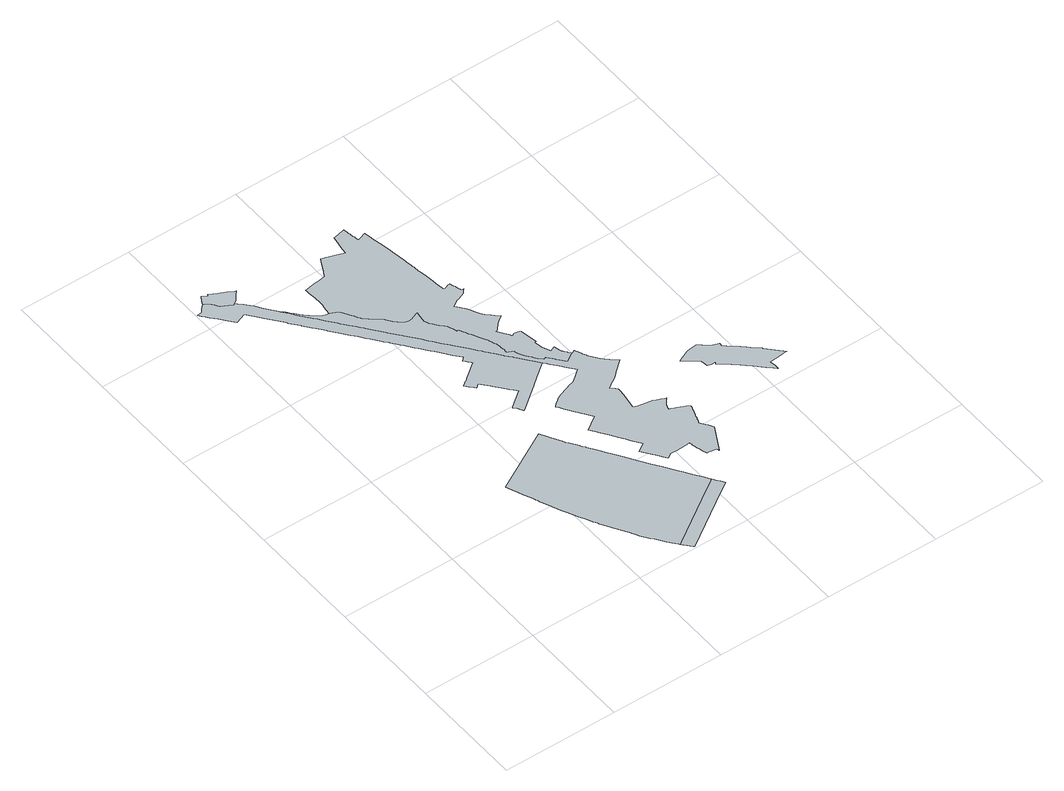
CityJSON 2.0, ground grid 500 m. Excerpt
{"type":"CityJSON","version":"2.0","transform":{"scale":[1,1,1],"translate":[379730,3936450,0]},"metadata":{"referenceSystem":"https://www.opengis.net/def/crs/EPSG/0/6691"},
"CityObjects":{
"object1":{"type":"GenericCityObject","attributes":{"class":"3","urbanPlanType":"21","prefecture":"13","city":"13100"},"geometry":[{"type":"MultiSurface","lod":"0","boundaries":[[[0,1,2,3,4,5,6,7,8,9,10,11,12,13,14,15,16,17,18,19,20,21,22,23,24,25,26,27,28,29]]]}]},
"object2":{"type":"GenericCityObject","attributes":{"class":"12","urbanPlanType":"21","prefecture":"13","city":"13100"},"geometry":[{"type":"MultiSurface","lod":"0","boundaries":[[[30,31,32,33,34,35,36,37,38,39,40,41,42,43,44,45,46,47,48,49,50,51,52,53,54,55,56,57,58,59,60,61,62,63,64,65,66,67,68,69,70,71,72,73,74,75,76,77,78,79,80,81,82,83,84,85,86,87,88,89,90,91,92,93,94,95,96]]]}]},
"object3":{"type":"GenericCityObject","attributes":{"class":"9","urbanPlanType":"21","prefecture":"13","city":"13100"},"geometry":[{"type":"MultiSurface","lod":"0","boundaries":[[[28,27,26,25,24,23,22,21,20,19,18,17,16,15,97,98,99,100,101,102,103,104,105,106,107,108,109,110,111,112,113,114,115,116,117,118,119,120,121,122,123,124,125,126,127,128,129,130,131,132,133,134,135,136,137,138,139,140,141,142,143,144,145,146,147,148,149,150,151,152,153,154,155,156,157,158,159,160,161,162,163,164,165,166,167,168,169,170,171,172,173,174,175,176,177,178,179,180,181,182,183,184,185,186,187,188,189,190,191,192,193,194,195,196,197,198,199,200,201,202,203,204,205,206,207,208,209,210,211,212,213,214,215,216,217,218,219,220,221,222,223,224,225,226,227,228,229,230,231,232,233,234,235,236,237,238,239,240,241,242,243,244,245,246,247,248,249,250,251,252,253,254,255,256,257,258,259,260,261,262,263,264,265,266,267,29]]]}]},
"object4":{"type":"GenericCityObject","attributes":{"class":"12","urbanPlanType":"21","prefecture":"13","city":"13100"},"geometry":[{"type":"MultiSurface","lod":"0","boundaries":[[[268,269,71,70,69,68,67,270,271,272,273,274,275,276,277,278]]]}]},
"object5":{"type":"GenericCityObject","attributes":{"class":"5","urbanPlanType":"21","prefecture":"13","city":"13100"},"geometry":[{"type":"MultiSurface","lod":"0","boundaries":[[[279,280,281,282,283,284,285,286,287,288,289,290,291,292,293,294,295,296,297,298,252,251,250,249,248,247,246,245,244,243,242,241,240,239,238,237,236,235,234,233,232,231,230,229,228,227,226,225,224,223,222,221,220,219,218,217,216,215,214,213,212,211,210,209,208,207,206,205,204,203,202,201,299,300,301,302,303,304,305,306,307,308,309,310,311,312,313,314,315,316,317,318,319,320,321,322,323,324,325,326,327,328,329,330,331,332,333,334,335,336,337,338,339,340,341,342,343,344,345,346,347,348,349,350,351,352,353,354,355,356,357,358,359,360,361,362,363,364,365,366,367,368,369,370,371,372,373,374,375,376,377,378,379,380,381,382,383,384,385,386,387,388,389,390,391,392,393,394,395,396,397,398,399,400,401,402,403,404,405,406,407,408,409,410,411,412,413,414,415,416,417,418,419,420,421,422,423,424,425,426,427,428,429,430,431,432,433,434,435,436,437,438,439,440,441,442,443,444,445,446,447,448,449,450,451,452,453,454,455,456,457,458,459,460,461,462,463,464,465,466,467,468,469,470,471,472,473,474,475,476,477,478,479,480,481,482,483,484,485,486,487,488,489,490,491,492,493,494,495,496,497,498,499,500,501,502,503,504,505,506,507,508,509,510,511,512,513,514,515,516,517,518,519,520,521,522,523,524,525,526,527,528,529,530,531,532,533,534,535,536,537,538,539,540,541,542,543,544,545,546,547,548,549,550,551,552,553,554,555,556,557,558,559,560,561,562,563,564,565,566,567,568,569,570,571,572,573,574,575,576,577,578,579,580,581,582,583,584,585,586,587,588,589,590,591,592,593,594,595,596,597,598,599,600,601,602,603,604,605,606,607,608,609,610,611,612,613,614,615,616,617,618,619,620,621,622,623,624,625,626,627,628,629,630,631,632,633,634,635,636,637,638,639,640,641,642,643,644,645,646,647,648,649,650,651,652,653,654,655,656,657,658,659,660,661,662,663,664,665,666,667,668,669,670]]]}]},
"object6":{"type":"GenericCityObject","attributes":{"class":"1","urbanPlanType":"21","prefecture":"13","city":"13100"},"geometry":[{"type":"MultiSurface","lod":"0","boundaries":[[[671,672,673,674,675,676,677,678,679,680,681,682,683,684,685,686,687,688,689,690,691,692,693,694,695,696,697,698,699,700,701,702,703,704,705,706,707,708,709,710,711,712,713,714,715,716,717,718,719,720,721,722,723,724,725,726,727,728,729,730,731,732,733,734,735,736,737,738,739,740,741,742,743,744,745,746,747,748,749,750,751,752,753,754,755,756,757,758,759,760,761,762,763,764,765,766,767,768,769,770,771,772,773,774,775,776,777,778,779,780,781,782,783,784,785,786,787,788,789,790,791,792,793,794,795,796,797,798,799,800,801,802,803,804,805,806,807,808,809,810,811,812,813,814,815,816,817,818,819,820,821,822,670,669,668,667,666,665,664,663,662,661,660,659,658,657,656,655,654,653,652,651,650,649,648,647,646,645,644,643,642,641,640,639,638,637,636,635,634,633,632,631,630,629,628,627,626,625,624,623,622,621,620,619,618,617,616,615,614,613,612,611,610,609,608,607,606,605,604,603,602,601,600,599,598,597,596,595,594,593,592,591,590,589,588,587,586,585,584,583,582,581,580,579,578,577,576,575,574,573,572,571,570,569,568,567,566,565,564,563,562,561,560,559,558,557,556,555,554,553,552,551,550,549,548,547,546,545,544,543,542,541,540,539,538]]]}]},
"object7":{"type":"GenericCityObject","attributes":{"class":"7","urbanPlanType":"21","prefecture":"13","city":"13100"},"geometry":[{"type":"MultiSurface","lod":"0","boundaries":[[[823,824,825,826,827,828,829,830,831,832,833,834,835,836,837,838,839,840,841,842,843,844,845,846,847,848,849,850,851,852,853,854,855,856,857,858,859,860,861,862,863,864,865,866,867,868,869,870,871,872]]]}]}
},
"vertices":[
[157,2053,0],[166,2058,0],[184,2080,0],[199,2097,0],[195,2099,0],[169,2113,0],[146,2125,0],[138,2129,0],[122,2137,0],[103,2146,0],[99,2139,0],[82,2151,0],[78,2154,0],[66,2134,0],[61,2125,0],[57,2118,0],[61,2115,0],[68,2111,0],[71,2109,0],[80,2102,0],[85,2097,0],[86,2095,0],[91,2087,0],[97,2078,0],[103,2071,0],[104,2070,0],[132,2054,0],[147,2046,0],[153,2050,0],[154,2051,0],
[666,798,0],[650,825,0],[386,678,0],[386,677,0],[391,666,0],[396,653,0],[406,629,0],[415,606,0],[424,585,0],[432,565,0],[435,559,0],[437,555,0],[443,540,0],[451,519,0],[462,495,0],[472,472,0],[478,458,0],[486,441,0],[496,419,0],[510,391,0],[523,366,0],[537,338,0],[546,323,0],[549,317,0],[564,292,0],[577,269,0],[593,242,0],[603,225,0],[611,212,0],[616,203,0],[621,195,0],[631,176,0],[655,142,0],[665,129,0],[693,91,0],[713,64,0],[721,54,0],[725,49,0],[735,58,0],[931,190,0],[1015,246,0],[1022,251,0],[1020,254,0],[1001,283,0],[980,314,0],[977,320,0],[961,344,0],[947,365,0],[921,403,0],[914,415,0],[893,445,0],[863,491,0],[852,508,0],[828,544,0],[802,585,0],[796,593,0],[776,623,0],[764,642,0],[749,665,0],[748,666,0],[739,679,0],[734,687,0],[711,721,0],[703,732,0],[696,745,0],[682,769,0],[669,792,0],
[56,2117,0],[48,2109,0],[40,2099,0],[39,2098,0],[36,2095,0],[29,2087,0],[27,2085,0],[24,2084,0],[11,2083,0],[9,2083,0],[8,2083,0],[7,2082,0],[17,2070,0],[27,2057,0],[36,2046,0],[57,2021,0],[81,1991,0],[103,1965,0],[122,1972,0],[149,1983,0],[191,1928,0],[192,1928,0],[196,1922,0],[248,1855,0],[252,1849,0],[252,1848,0],[253,1848,0],[253,1847,0],[260,1838,0],[283,1809,0],[285,1806,0],[309,1775,0],[313,1770,0],[344,1730,0],[347,1727,0],[366,1703,0],[372,1695,0],[400,1658,0],[402,1656,0],[418,1635,0],[437,1610,0],[441,1605,0],[475,1561,0],[479,1557,0],[479,1556,0],[492,1540,0],[495,1537,0],[497,1533,0],[500,1530,0],[513,1512,0],[517,1507,0],[527,1495,0],[552,1462,0],[556,1457,0],[590,1413,0],[593,1409,0],[628,1364,0],[631,1359,0],[641,1346,0],[666,1315,0],[668,1312,0],[653,1301,0],[662,1291,0],[667,1284,0],[672,1279,0],[676,1273,0],[679,1270,0],[670,1263,0],[664,1259,0],[652,1250,0],[635,1237,0],[632,1235,0],[608,1216,0],[600,1209,0],[595,1206,0],[578,1193,0],[591,1177,0],[597,1171,0],[609,1156,0],[624,1168,0],[627,1170,0],[642,1152,0],[658,1133,0],[663,1126,0],[677,1109,0],[698,1084,0],[703,1077,0],[714,1064,0],[727,1049,0],[725,1048,0],[658,996,0],[655,993,0],[668,978,0],[672,970,0],[679,957,0],[680,955,0],[686,959,0],[753,1011,0],[758,1015,0],[771,1025,0],[779,1031,0],[785,1036,0],[787,1038,0],[823,1066,0],[884,1114,0],[822,1191,0],[816,1200,0],[815,1201,0],[814,1202,0],[813,1203,0],[813,1204,0],[793,1228,0],[791,1232,0],[768,1261,0],[765,1265,0],[755,1277,0],[747,1289,0],[743,1294,0],[740,1298,0],[734,1305,0],[725,1317,0],[709,1338,0],[696,1354,0],[670,1388,0],[666,1393,0],[643,1422,0],[638,1428,0],[637,1430,0],[629,1441,0],[623,1448,0],[620,1452,0],[613,1461,0],[596,1485,0],[556,1537,0],[552,1542,0],[517,1586,0],[514,1591,0],[464,1653,0],[461,1658,0],[457,1662,0],[455,1665,0],[452,1669,0],[442,1682,0],[425,1703,0],[414,1717,0],[410,1722,0],[405,1729,0],[399,1738,0],[370,1775,0],[351,1800,0],[347,1804,0],[335,1820,0],[302,1862,0],[287,1884,0],[286,1885,0],[265,1912,0],[263,1914,0],[261,1917,0],[224,1965,0],[203,1996,0],[203,1997,0],[202,1998,0],[201,1999,0],[198,2002,0],[193,2007,0],[185,2017,0],[178,2024,0],[177,2025,0],[174,2028,0],[171,2031,0],[171,2032,0],
[1043,223,0],[1033,234,0],[726,48,0],[733,41,0],[734,39,0],[750,21,0],[759,11,0],[761,9,0],[962,144,0],[1047,201,0],[1054,206,0],
[400,1795,0],[390,1798,0],[383,1800,0],[380,1801,0],[376,1802,0],[373,1804,0],[365,1810,0],[363,1811,0],[358,1815,0],[346,1825,0],[337,1833,0],[330,1840,0],[321,1849,0],[311,1860,0],[299,1875,0],[295,1879,0],[287,1888,0],[283,1894,0],[278,1901,0],[273,1906,0],[890,1107,0],[903,1090,0],[908,1084,0],[912,1079,0],[920,1069,0],[948,1033,0],[963,1014,0],[968,1007,0],[937,982,0],[916,965,0],[895,960,0],[889,958,0],[880,954,0],[867,949,0],[848,942,0],[838,938,0],[823,931,0],[820,929,0],[812,923,0],[799,914,0],[786,900,0],[790,895,0],[803,875,0],[816,855,0],[821,848,0],[829,835,0],[839,821,0],[844,813,0],[853,799,0],[871,772,0],[845,755,0],[838,750,0],[827,743,0],[815,735,0],[811,732,0],[826,709,0],[838,691,0],[854,668,0],[870,643,0],[877,633,0],[893,609,0],[902,595,0],[911,581,0],[931,552,0],[925,548,0],[908,537,0],[898,530,0],[894,527,0],[910,506,0],[925,484,0],[931,476,0],[940,463,0],[949,451,0],[960,435,0],[972,443,0],[982,449,0],[999,448,0],[1010,448,0],[1020,449,0],[1026,449,0],[1035,449,0],[1049,450,0],[1059,450,0],[1072,451,0],[1072,447,0],[1072,446,0],[1073,441,0],[1073,437,0],[1076,422,0],[1078,412,0],[1081,402,0],[1085,388,0],[1091,370,0],[1098,370,0],[1112,368,0],[1116,367,0],[1133,363,0],[1135,352,0],[1195,462,0],[1184,478,0],[1184,479,0],[1181,483,0],[1180,484,0],[1179,485,0],[1178,487,0],[1177,489,0],[1175,491,0],[1175,492,0],[1161,513,0],[1161,514,0],[1164,522,0],[1164,523,0],[1165,526,0],[1166,528,0],[1166,529,0],[1167,531,0],[1167,532,0],[1168,535,0],[1169,535,0],[1172,544,0],[1172,546,0],[1174,552,0],[1176,556,0],[1176,558,0],[1178,562,0],[1178,563,0],[1180,567,0],[1180,568,0],[1180,569,0],[1182,573,0],[1182,574,0],[1182,576,0],[1183,576,0],[1185,583,0],[1185,584,0],[1187,588,0],[1187,589,0],[1187,590,0],[1189,594,0],[1189,595,0],[1190,598,0],[1191,602,0],[1190,603,0],[1185,606,0],[1184,606,0],[1182,607,0],[1178,610,0],[1174,611,0],[1173,612,0],[1169,613,0],[1168,614,0],[1163,616,0],[1162,616,0],[1161,617,0],[1160,617,0],[1159,618,0],[1157,619,0],[1153,621,0],[1152,621,0],[1151,622,0],[1144,625,0],[1138,628,0],[1129,631,0],[1129,632,0],[1124,634,0],[1121,634,0],[1121,635,0],[1119,635,0],[1118,635,0],[1118,636,0],[1117,636,0],[1114,637,0],[1115,643,0],[1116,645,0],[1116,646,0],[1117,650,0],[1118,653,0],[1118,654,0],[1123,666,0],[1128,672,0],[1129,672,0],[1131,675,0],[1131,676,0],[1132,677,0],[1135,680,0],[1136,681,0],[1136,682,0],[1138,683,0],[1140,686,0],[1143,689,0],[1130,693,0],[1130,694,0],[1124,696,0],[1110,702,0],[1107,703,0],[1093,709,0],[1084,711,0],[1029,721,0],[1028,722,0],[1025,723,0],[1024,723,0],[1019,725,0],[1015,727,0],[1018,755,0],[1020,763,0],[1020,768,0],[1021,772,0],[1023,790,0],[1025,799,0],[1026,810,0],[1027,814,0],[1027,823,0],[1028,836,0],[1023,839,0],[1020,843,0],[1015,847,0],[1001,858,0],[1004,860,0],[1012,864,0],[1017,868,0],[1022,871,0],[1032,878,0],[1038,881,0],[1052,890,0],[1070,907,0],[1072,908,0],[1123,951,0],[1105,966,0],[1104,966,0],[1104,967,0],[1092,977,0],[1092,978,0],[1091,978,0],[1091,979,0],[1080,990,0],[1079,991,0],[1068,1003,0],[1068,1004,0],[1067,1004,0],[1058,1017,0],[1057,1017,0],[1057,1018,0],[1048,1031,0],[1047,1032,0],[1047,1033,0],[1039,1046,0],[1039,1047,0],[1038,1047,0],[1038,1048,0],[1031,1062,0],[1030,1062,0],[1030,1063,0],[1024,1078,0],[1023,1078,0],[1023,1079,0],[1023,1080,0],[1018,1093,0],[1015,1092,0],[1008,1088,0],[1005,1087,0],[1003,1086,0],[999,1084,0],[983,1075,0],[977,1071,0],[963,1063,0],[943,1088,0],[935,1098,0],[932,1102,0],[926,1109,0],[911,1128,0],[903,1124,0],[902,1123,0],[901,1123,0],[899,1126,0],[897,1128,0],[894,1131,0],[888,1135,0],[884,1139,0],[882,1142,0],[878,1147,0],[876,1151,0],[872,1157,0],[870,1161,0],[867,1166,0],[862,1172,0],[856,1180,0],[853,1183,0],[851,1186,0],[849,1191,0],[846,1197,0],[841,1208,0],[838,1216,0],[836,1222,0],[835,1223,0],[831,1229,0],[819,1234,0],[808,1239,0],[809,1240,0],[810,1242,0],[810,1247,0],[811,1254,0],[810,1256,0],[809,1263,0],[808,1267,0],[808,1268,0],[808,1270,0],[808,1274,0],[808,1278,0],[807,1287,0],[805,1295,0],[804,1298,0],[800,1305,0],[798,1313,0],[793,1324,0],[795,1326,0],[785,1344,0],[782,1350,0],[773,1367,0],[771,1371,0],[761,1390,0],[754,1401,0],[749,1412,0],[748,1414,0],[738,1433,0],[734,1438,0],[729,1435,0],[726,1447,0],[725,1450,0],[724,1452,0],[724,1454,0],[719,1466,0],[715,1473,0],[714,1477,0],[707,1486,0],[705,1489,0],[702,1492,0],[694,1501,0],[688,1509,0],[683,1516,0],[678,1522,0],[669,1532,0],[668,1536,0],[664,1544,0],[662,1549,0],[661,1555,0],[661,1556,0],[665,1580,0],[668,1601,0],[664,1600,0],[659,1598,0],[648,1594,0],[640,1591,0],[634,1588,0],[630,1587,0],[626,1586,0],[623,1586,0],[619,1586,0],[616,1586,0],[614,1587,0],[608,1588,0],[605,1590,0],[600,1592,0],[596,1594,0],[592,1596,0],[589,1598,0],[580,1608,0],[568,1622,0],[566,1623,0],[563,1628,0],[557,1636,0],[549,1647,0],[540,1655,0],[530,1663,0],[516,1674,0],[503,1685,0],[499,1688,0],[495,1692,0],[490,1697,0],[485,1703,0],[482,1708,0],[476,1717,0],[469,1730,0],[460,1746,0],[454,1756,0],[447,1769,0],[442,1774,0],[438,1778,0],[428,1784,0],[419,1789,0],[416,1790,0],[408,1793,0],[404,1794,0],
[993,1100,0],[991,1103,0],[989,1106,0],[983,1112,0],[980,1118,0],[979,1117,0],[978,1117,0],[974,1134,0],[973,1138,0],[969,1153,0],[965,1152,0],[958,1149,0],[954,1147,0],[948,1144,0],[932,1177,0],[925,1215,0],[928,1217,0],[929,1217,0],[931,1217,0],[933,1217,0],[919,1292,0],[917,1293,0],[914,1294,0],[907,1297,0],[903,1298,0],[898,1298,0],[896,1298,0],[892,1298,0],[886,1296,0],[883,1294,0],[880,1293,0],[872,1306,0],[861,1323,0],[844,1348,0],[848,1349,0],[852,1351,0],[856,1355,0],[860,1360,0],[867,1367,0],[873,1376,0],[878,1379,0],[886,1385,0],[908,1401,0],[899,1408,0],[889,1417,0],[885,1422,0],[880,1427,0],[872,1436,0],[867,1439,0],[862,1444,0],[860,1448,0],[856,1453,0],[852,1460,0],[847,1469,0],[844,1476,0],[840,1486,0],[835,1496,0],[824,1513,0],[817,1523,0],[812,1530,0],[797,1547,0],[804,1551,0],[819,1559,0],[828,1565,0],[832,1566,0],[838,1568,0],[849,1571,0],[855,1573,0],[858,1575,0],[862,1578,0],[866,1580,0],[869,1583,0],[871,1585,0],[874,1589,0],[882,1597,0],[876,1597,0],[873,1598,0],[871,1598,0],[869,1605,0],[866,1616,0],[864,1626,0],[861,1633,0],[856,1650,0],[845,1647,0],[833,1642,0],[825,1640,0],[822,1641,0],[818,1672,0],[815,1699,0],[813,1711,0],[810,1732,0],[808,1749,0],[806,1764,0],[804,1774,0],[801,1800,0],[800,1803,0],[799,1814,0],[797,1828,0],[794,1852,0],[790,1877,0],[787,1904,0],[785,1911,0],[784,1921,0],[779,1947,0],[775,1970,0],[774,1975,0],[770,1994,0],[767,2016,0],[761,2048,0],[755,2046,0],[741,2042,0],[723,2037,0],[720,2052,0],[720,2056,0],[719,2058,0],[718,2059,0],[715,2075,0],[714,2081,0],[713,2087,0],[712,2095,0],[710,2110,0],[684,2105,0],[657,2100,0],[656,2095,0],[651,2063,0],[646,2035,0],[643,2011,0],[611,2022,0],[580,2033,0],[572,2036,0],[558,2040,0],[551,2043,0],[543,2028,0],[525,1994,0],[511,1967,0],[507,1959,0],[473,1955,0],[464,1954,0],[443,1951,0],[408,1945,0],[409,1941,0],[409,1924,0],[411,1892,0],[412,1862,0],[413,1852,0],[412,1845,0],[411,1841,0],[408,1821,0],[407,1813,0],[406,1808,0],[406,1807,0],[406,1806,0],
[1637,623,0],[1625,636,0],[1595,669,0],[1585,680,0],[1584,681,0],[1583,681,0],[1583,682,0],[1558,704,0],[1550,711,0],[1547,714,0],[1539,722,0],[1531,730,0],[1523,738,0],[1519,741,0],[1483,771,0],[1470,783,0],[1471,797,0],[1438,809,0],[1414,831,0],[1413,831,0],[1399,842,0],[1397,842,0],[1364,838,0],[1354,837,0],[1351,836,0],[1348,836,0],[1307,817,0],[1300,813,0],[1362,764,0],[1362,761,0],[1366,733,0],[1380,728,0],[1402,730,0],[1397,721,0],[1398,720,0],[1417,705,0],[1467,661,0],[1482,646,0],[1500,628,0],[1501,628,0],[1535,594,0],[1556,573,0],[1566,563,0],[1568,561,0],[1567,580,0],[1564,607,0],[1619,612,0],[1639,614,0],[1645,614,0],[1646,614,0]
]}
